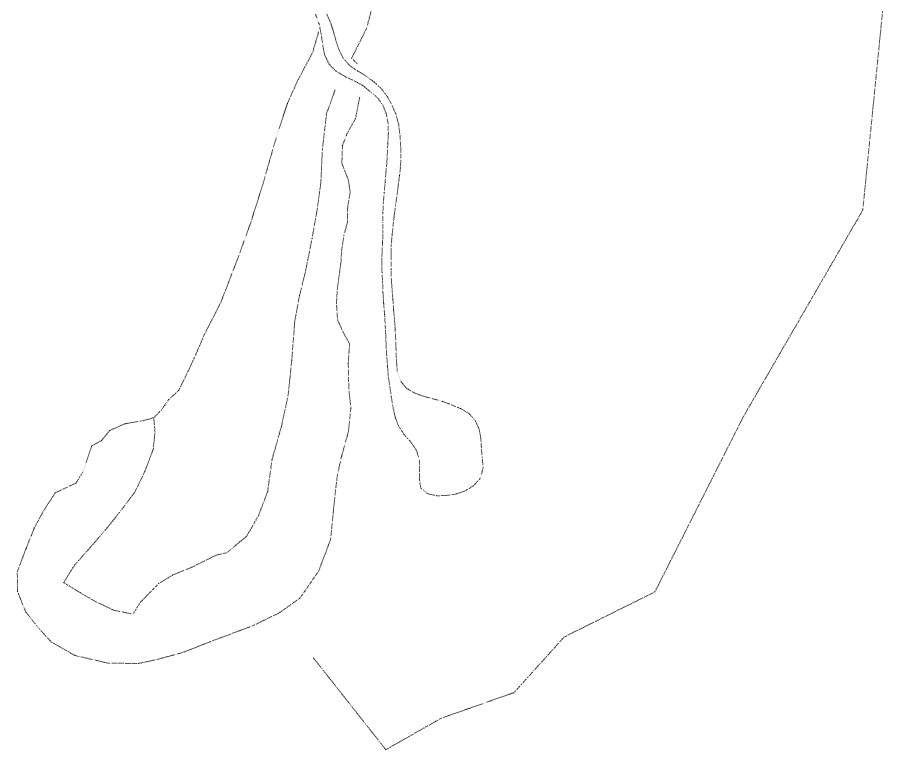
# Model space of a CAD drawing. Extents: x 682410 to 689460, y 7661803 to 7669124.
# Drawn here: x 684759 to 685047.1, y 7662392 to 7662635.6 of the extents above; entities that cross this region are included whole.
import ezdxf

# ---------------------------------------------------------------- set-up
doc = ezdxf.new("R2010")
doc.units = 0
doc.header["$MEASUREMENT"] = 0
doc.linetypes.add('DOT', pattern=[0.25, 0, -0.25])
doc.layers.add('02 TOE_Line', color=1, linetype='DOT', lineweight=20)

msp = doc.modelspace()

# ---------------------------------------------------------------- linework, layer by layer
at = {"layer": '02 TOE_Line'}
for points in [[(684928.38, 7662789.41, 3897.08), (684941.62, 7662767, 3895.82), (684956.31, 7662738, 3894.69), (684975.62, 7662698.5, 3892.33), (685007.37, 7662671, 3892.17), (685047.06, 7662638, 3890.38), (685040.44, 7662571.5, 3888.18), (685000.81, 7662503, 3887.77), (684971.25, 7662444.5, 3884.27), (684941.06, 7662429.5, 3886.86), (684924.38, 7662411, 3885.77), (684900.19, 7662402.5, 3885.81), (684881.69, 7662392, 3884.67), (684857.62, 7662422.5, 3884.93)], [(684872.44, 7662770, 3896.12), (684874.63, 7662760, 3895.96), (684876.19, 7662752, 3895.69), (684878.12, 7662742, 3895.33), (684882.31, 7662725.5, 3894.69), (684885.69, 7662710, 3894), (684886.56, 7662697, 3893.55), (684885.94, 7662686, 3893.11), (684884.19, 7662675, 3892.67), (684881.88, 7662663.5, 3892.29), (684879.13, 7662649.5, 3891.7), (684877, 7662638.5, 3891.14), (684875.31, 7662632, 3891.1), (684870.31, 7662622, 3891.1)], [(684858.31, 7662636.59, 3891.47), (684859.49, 7662633.42, 3891.29), (684860.19, 7662629.98, 3891.13), (684860.7, 7662626.32, 3890.98), (684861.25, 7662623.34, 3890.89), (684862.81, 7662620.03, 3890.9), (684865.15, 7662617.67, 3890.91), (684868.25, 7662615.85, 3890.83), (684871.2, 7662614.46, 3890.69), (684873.92, 7662613.01, 3890.52), (684876.4, 7662610.98, 3890.29), (684878.79, 7662609.04, 3890.45), (684880.65, 7662606.48, 3890.52), (684881.83, 7662603.62, 3890.6), (684882.5, 7662600.15, 3890.63), (684882.53, 7662597.02, 3890.65), (684882.35, 7662593.68, 3890.64), (684882.19, 7662590.2, 3890.56), (684882.02, 7662587.12, 3890.47), (684881.71, 7662583.92, 3890.38), (684881.45, 7662580.64, 3890.29), (684881.16, 7662577.33, 3890.22), (684880.87, 7662574, 3890.16), (684880.71, 7662570.56, 3890.14), (684880.73, 7662567.2, 3890.14), (684880.7, 7662563.99, 3890.09), (684880.61, 7662560.73, 3890.05), (684880.44, 7662557.53, 3889.91), (684880.37, 7662554.42, 3889.76), (684880.42, 7662550.7, 3889.66), (684880.61, 7662547.71, 3889.53), (684880.74, 7662544.01, 3889.35), (684880.98, 7662540.34, 3889.19), (684881.29, 7662536.75, 3889.05), (684881.49, 7662533.23, 3888.9), (684881.67, 7662529.67, 3888.76), (684881.8, 7662526.22, 3888.59), (684882, 7662522.85, 3888.43), (684882.26, 7662519.5, 3888.36), (684882.5, 7662516.2, 3888.21), (684883.01, 7662512.86, 3888.17), (684883.5, 7662509.52, 3888.05), (684884.03, 7662506.21, 3887.84), (684884.71, 7662502.83, 3887.74), (684885.89, 7662499.73, 3887.68), (684887.82, 7662496.8, 3887.7), (684889.95, 7662494.41, 3887.67), (684891.87, 7662491.59, 3887.6), (684892.86, 7662488.34, 3887.61), (684892.93, 7662485.31, 3887.5), (684892.84, 7662482.19, 3887.42), (684893.32, 7662479.04, 3887.31), (684895.77, 7662477.06, 3887.39), (684898.79, 7662476.46, 3887.4), (684902.01, 7662476.57, 3887.3), (684905.21, 7662477.09, 3887.36), (684908.27, 7662478.15, 3887.48), (684910.85, 7662479.82, 3887.57), (684913.11, 7662482.27, 3887.63), (684914.1, 7662485.68, 3887.71), (684913.72, 7662489.35, 3887.75), (684913.5, 7662492.39, 3887.74), (684913.33, 7662495.43, 3887.82), (684912.77, 7662498.59, 3887.92), (684911.48, 7662501.44, 3888.01), (684909.38, 7662503.86, 3888.05), (684906.55, 7662505.47, 3888.08), (684903.59, 7662506.72, 3887.99), (684900.5, 7662507.87, 3887.93), (684897.28, 7662508.76, 3887.96), (684894.07, 7662509.59, 3888.04), (684891.18, 7662510.69, 3888.12), (684888.57, 7662512.24, 3888.2), (684886.59, 7662514.66, 3888.23), (684885.49, 7662517.93, 3888.32), (684885.22, 7662521.5, 3888.4), (684885.09, 7662525.05, 3888.58), (684884.98, 7662528.52, 3888.74), (684884.79, 7662531.91, 3888.83), (684884.57, 7662535.24, 3888.94), (684884.26, 7662538.54, 3889.09), (684884.05, 7662541.73, 3889.22), (684883.78, 7662544.93, 3889.36), (684883.54, 7662548.09, 3889.49), (684883.43, 7662551.77, 3889.64), (684883.45, 7662559.41, 3889.99), (684883.79, 7662563.34, 3890.11), (684884.2, 7662567.31, 3890.21), (684884.55, 7662570.35, 3890.27), (684884.98, 7662573.43, 3890.3), (684885.44, 7662576.59, 3890.33), (684885.84, 7662579.82, 3890.41), (684886.27, 7662583.04, 3890.51), (684886.6, 7662586.3, 3890.62), (684886.71, 7662589.58, 3890.69), (684886.63, 7662592.74, 3890.74), (684886.46, 7662595.91, 3890.74), (684885.98, 7662599.87, 3890.75), (684885.02, 7662603.49, 3890.75), (684883.63, 7662606.59, 3890.79), (684882.16, 7662609.33, 3890.79), (684879.99, 7662612.09, 3890.67), (684877.77, 7662614.12, 3890.52), (684875.01, 7662616.15, 3890.48), (684872.27, 7662617.83, 3890.57), (684869.68, 7662619.55, 3890.79), (684867.48, 7662622.11, 3890.93), (684866.06, 7662624.95, 3890.98), (684865.1, 7662627.92, 3891.05), (684864.14, 7662631.4, 3891.09), (684863.12, 7662634.3, 3891.23), (684861.86, 7662637.09, 3891.44)], [(684873, 7662609, 3890.09), (684871.62, 7662602, 3890.21), (684868.81, 7662597, 3890.19), (684867.25, 7662593, 3889.63), (684867.06, 7662587, 3890.06), (684869.25, 7662581.5, 3888.89), (684869.81, 7662577.5, 3888.76), (684869, 7662572.5, 3888.89), (684868.88, 7662567.5, 3888.83), (684867.75, 7662563, 3888.9), (684866.94, 7662558, 3888.47), (684866.81, 7662554.5, 3889.12), (684865.56, 7662545.5, 3888.86), (684865.25, 7662540.5, 3888.63), (684865.63, 7662535, 3888.71), (684867.69, 7662530.5, 3888.21), (684869.62, 7662527, 3888.59), (684869.19, 7662520.5, 3888.23), (684869.37, 7662512, 3887.81), (684870.06, 7662505.5, 3886.26), (684869.19, 7662497.5, 3886.81), (684866.94, 7662489.5, 3887.77), (684865.5, 7662483, 3887.47), (684864.5, 7662474, 3887.1), (684863.31, 7662462, 3886.94), (684859.38, 7662451.5, 3886.66), (684853.19, 7662442.5, 3886.01), (684846.23, 7662437.52, 3884.99), (684837.36, 7662433.21, 3883.87), (684824.05, 7662428.22, 3885.44), (684814.1, 7662424.31, 3885.86), (684804.96, 7662421.88, 3886.72), (684799.31, 7662420.67, 3887.83), (684789.1, 7662420.8, 3887.87), (684778.21, 7662423.36, 3889.54), (684770.31, 7662427.84, 3890.91), (684766.33, 7662432.23, 3891.44), (684761.89, 7662437.75, 3891.73), (684759.07, 7662444.7, 3892.02), (684759.04, 7662451.26, 3891.84), (684762.02, 7662459.07, 3891.14), (684764.67, 7662465.78, 3890.71), (684767.93, 7662471.72, 3890.39), (684771.69, 7662477.48, 3889.83), (684778.56, 7662480.67, 3889.29), (684780.92, 7662484.49, 3889.12), (684783.75, 7662493.02, 3889.03), (684787.07, 7662494.85, 3890.26), (684789.88, 7662498.23, 3891.37), (684794.95, 7662500.44, 3892.88), (684800.44, 7662501.36, 3894.53), (684804.46, 7662502.41, 3895.21), (684806.92, 7662504.96, 3895.1), (684809.52, 7662508.54, 3894.95), (684812.75, 7662511.5, 3894.82), (684814.5, 7662515, 3894.45), (684817.81, 7662522, 3893.79), (684821.25, 7662530, 3893.28), (684826.87, 7662541, 3892.29), (684833.19, 7662557.5, 3891.15), (684836.94, 7662568, 3890.38), (684840.88, 7662580.5, 3890.18), (684845.19, 7662595.5, 3890.27), (684848.94, 7662607, 3890.34), (684852.31, 7662614.5, 3890.45), (684857.37, 7662624, 3890.74), (684859.38, 7662631, 3891.19)], [(684870.31, 7662622, 3891.1), (684872.38, 7662620, 3890.69)], [(684864.81, 7662611.5, 3890.63), (684861.94, 7662603.5, 3890.38), (684860.56, 7662591.5, 3889.96), (684860.06, 7662580.5, 3890.09), (684858.81, 7662571.5, 3889.95), (684857.12, 7662562, 3890.48), (684854.94, 7662551, 3891.45), (684852.94, 7662543, 3892.22), (684851.38, 7662534.5, 3892.9), (684850.38, 7662521.5, 3893.91), (684849.19, 7662510, 3894.62), (684846.94, 7662499.5, 3895), (684843.81, 7662488.5, 3895.64), (684842.38, 7662478, 3895.98), (684839.38, 7662470, 3896.24), (684835.38, 7662463, 3896.71), (684828.75, 7662457.5, 3897.34), (684825.17, 7662456.69, 3897.22), (684817.32, 7662452.8, 3897.27), (684810.69, 7662450.05, 3897.79), (684806.07, 7662447.24, 3897.91), (684800.03, 7662441.09, 3898.06), (684797.54, 7662437.09, 3898.01), (684791.16, 7662438.39, 3897.99), (684784.85, 7662441.37, 3898.08), (684779.39, 7662444.56, 3898.27), (684774.47, 7662447.61, 3898.29), (684777.99, 7662453.26, 3898.29), (684783.59, 7662459.6, 3897.79), (684789.33, 7662466.26, 3897.4), (684794.39, 7662472.68, 3897.08), (684798.22, 7662477.81, 3896.71), (684801.47, 7662484.56, 3896.33), (684804.3, 7662492.01, 3896.09), (684804.85, 7662497.7, 3895.6), (684804.46, 7662502.41, 3895.21)]]:
    msp.add_polyline3d(points, dxfattribs=at)

doc.saveas('drawing.dxf')
